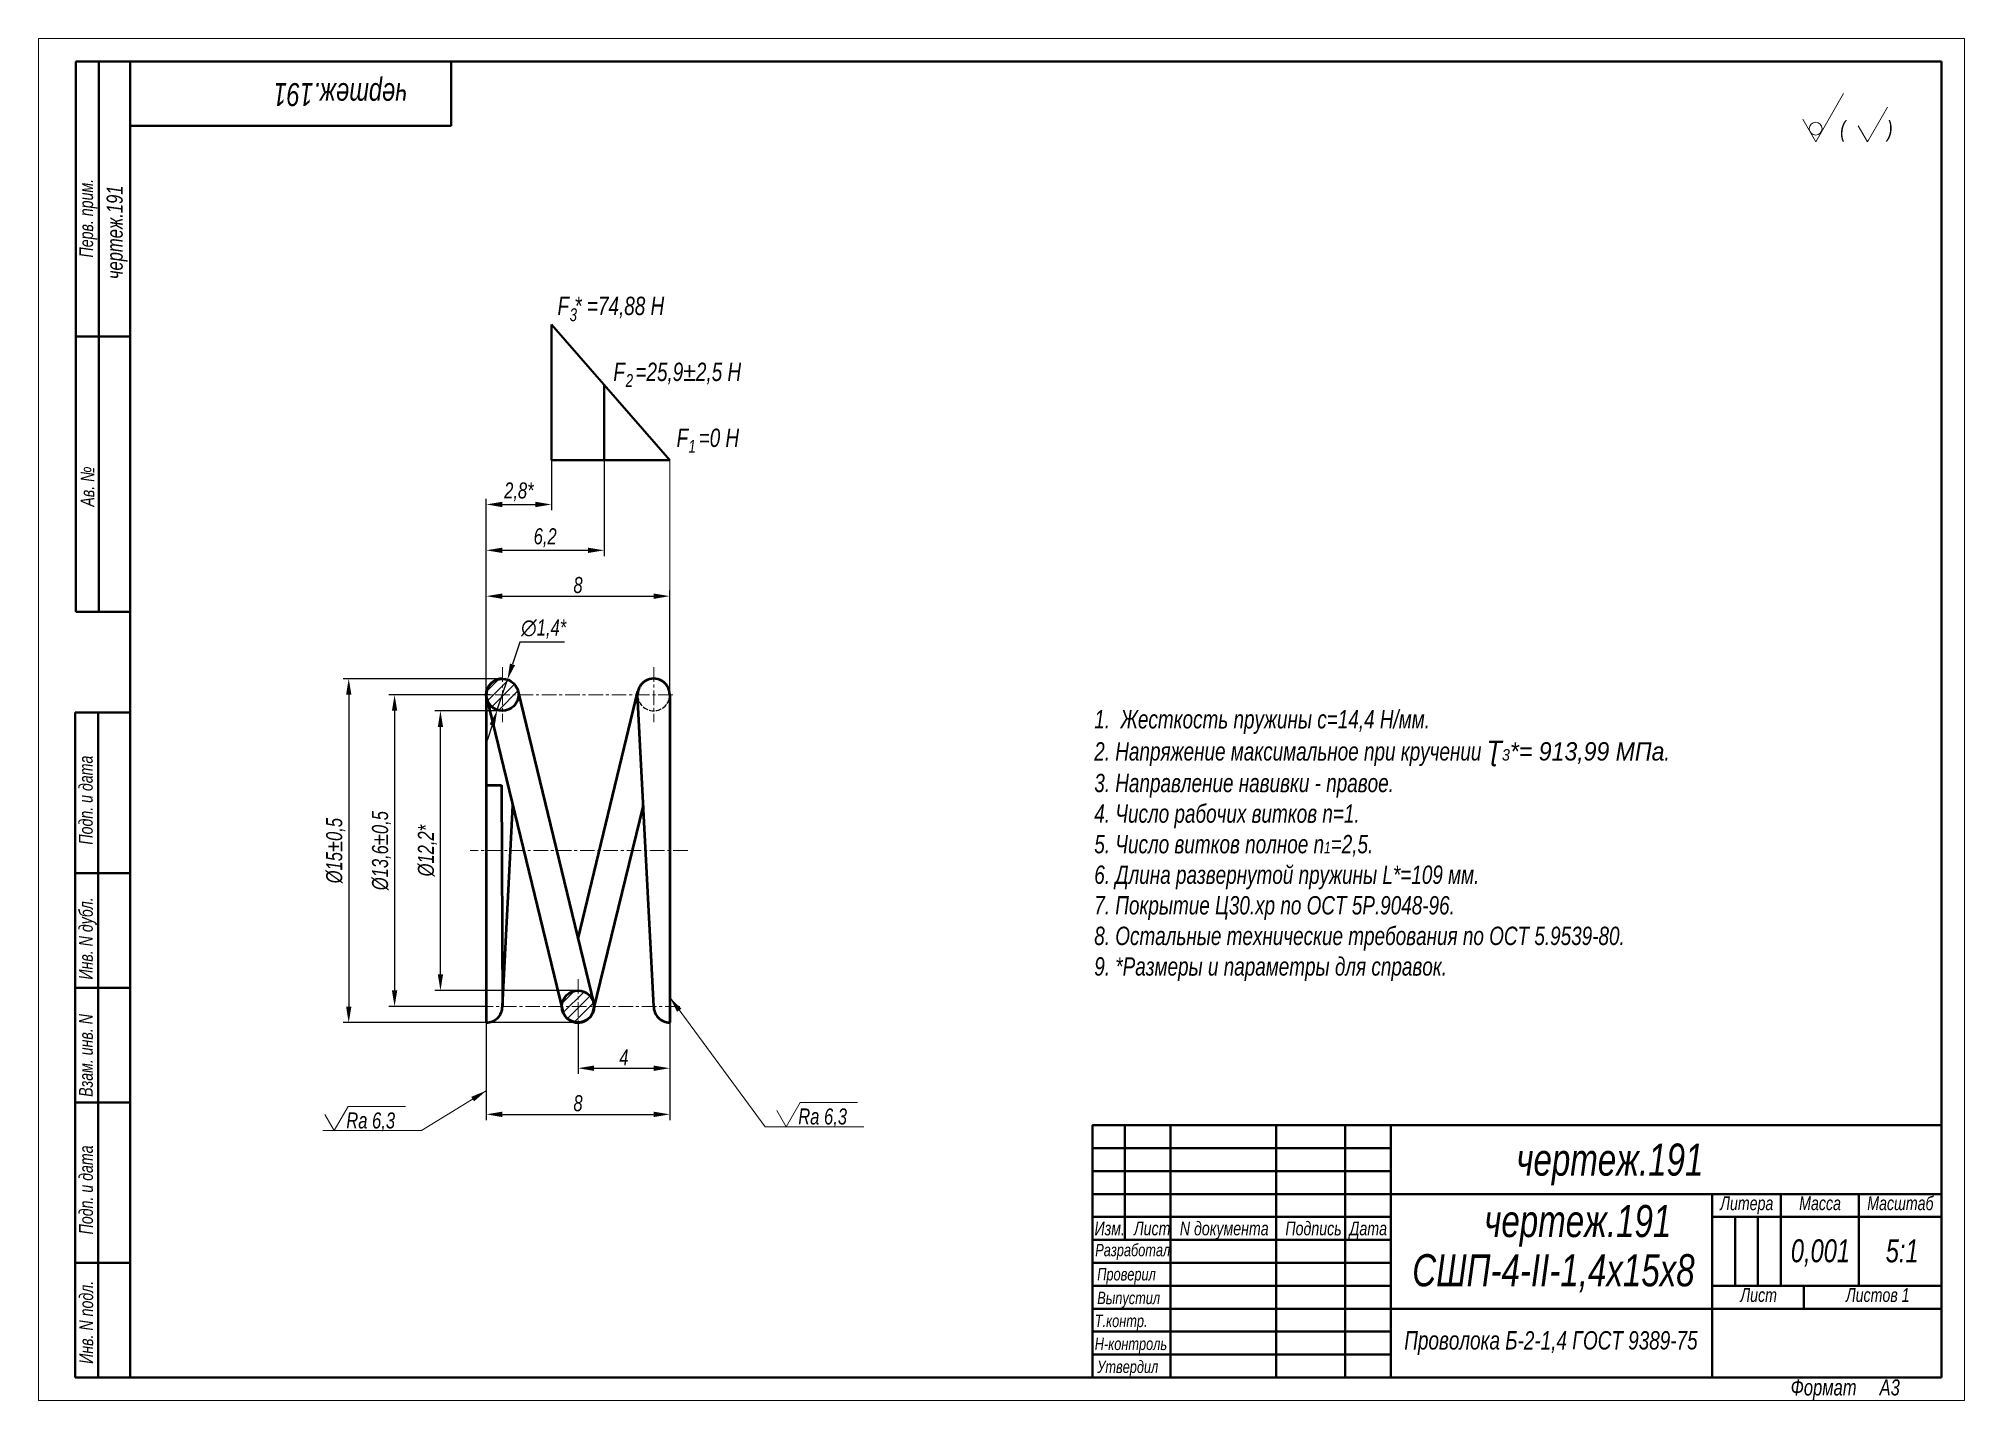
# Model space of a CAD drawing. Header units: millimetres. Extents: x 17962 to 18382, y -2327 to -2030.
import ezdxf

# ---------------------------------------------------------------- set-up
doc = ezdxf.new("R2010")
doc.units = ezdxf.units.MM
for name, pattern in [('LT_03', [20.32, 12.7, -2.54, 2.54, -2.54]), ('LT_09', [10.16, 6.35, -1.27, 1.27, -1.27]), ('LT_10', [15, 12, -3])]:
    doc.linetypes.add(name, pattern=pattern)
for name, color, linetype, lineweight in [('Layer_01', 3, 'Continuous', 13), ('Layer_07', 3, 'Continuous', 13), ('Layer_08', 1, 'Continuous', 15), ('Layer_09', 6, 'Continuous', 15), ('Layer_10', 1, 'LT_03', 15), ('Layer_18', 7, 'Continuous', 18), ('Layer_19', 7, 'Continuous', 50), ('Layer_22', 7, 'Continuous', 50), ('Layer_28', 255, 'Continuous', 40), ('Layer_31', 255, 'Continuous', 40)]:
    doc.layers.add(name, color=color, linetype=linetype, lineweight=lineweight)
doc.styles.add('Style_01', font='ARIALNI.TTF', dxfattribs={"width": 0.9, "height": 3.5})
doc.dimstyles.new('DimStyle_02', dxfattribs={"dimtxt": 3.5, "dimasz": 3.5, "dimexe": 1.25, "dimexo": 0, "dimtad": 1, "dimdec": 1, "dimlfac": 0.5, "dimtxsty": 'Style_01', "dimcen": 2.5, "dimazin": 3, "dimtfac": 1, "dimtdec": 1, "dimtmove": 0, "dimatfit": 3})
doc.dimstyles.new('DimStyle_05', dxfattribs={"dimtxt": 3.5, "dimasz": 3.5, "dimexe": 1.25, "dimexo": 0, "dimtad": 1, "dimdec": 1, "dimlfac": 0.2, "dimtxsty": 'Style_01', "dimcen": 0, "dimazin": 3, "dimtfac": 1, "dimtdec": 1, "dimtmove": 0, "dimatfit": 3})
doc.dimstyles.new('DimStyle_13', dxfattribs={"dimtxt": 3.5, "dimasz": 3.5, "dimexe": 1.25, "dimexo": 0, "dimtad": 1, "dimdec": 1, "dimlfac": 0.2, "dimtxsty": 'Style_01', "dimcen": 0, "dimazin": 3, "dimtfac": 1, "dimtdec": 1, "dimtmove": 0, "dimatfit": 3})

# ---------------------------------------------------------------- blocks, each defined once
blk = doc.blocks.new('A$C57cbd612')
at = {"color": 1, "lineweight": 13, "ltscale": 0.303109}
blk.add_line((0, 0), (3.03, 5.25), dxfattribs=at)
at = {"color": 1, "lineweight": 13, "ltscale": 0.141451}
blk.add_line((0, 0), (-2.02, 3.5), dxfattribs=at)
at = {"layer": 'Layer_10'}
blk.add_line((3.03, 5.25), (15.58, 5.25), dxfattribs=at)
blk = doc.blocks.new('*D290')
at = {"layer": 'Defpoints', "color": 0, "ltscale": 0.5, "transparency": 16777216}
for p in [(18099.7, -2151.53), (18059.7, -2216.89), (18099.7, -2218.02)]:
    blk.add_point(p, dxfattribs=at)
at = {"layer": 'Layer_08', "color": 0, "lineweight": -2, "ltscale": 0.5, "transparency": 16777216}
for p, q in [((18059.7, -2216.89), (18059.7, -2150.28)), ((18099.7, -2218.02), (18099.7, -2150.28)), ((18063.2, -2151.53), (18096.2, -2151.53))]:
    blk.add_line(p, q, dxfattribs=at)
at = {"layer": 'Layer_08', "color": 0, "ltscale": 0.5, "transparency": 16777216}
for points in [[(18063.2, -2150.95), (18063.2, -2152.12), (18059.7, -2151.53)], [(18096.2, -2150.95), (18096.2, -2152.12), (18099.7, -2151.53)]]:
    blk.add_solid(points, dxfattribs=at)
at = {"layer": 'Layer_08', "color": 0, "ltscale": 0.5, "transparency": 16777216, "insert": (18079.7, -2149.12), "char_height": 3.5, "attachment_point": 5, "style": 'Style_01'}
blk.add_mtext('\\A1;8', dxfattribs=at)
blk = doc.blocks.new('*D291')
at = {"layer": 'Defpoints', "color": 0, "ltscale": 0.5, "transparency": 16777216}
for p in [(18073.9, -2114.53), (18073.9, -2131.53), (18059.7, -2169.51)]:
    blk.add_point(p, dxfattribs=at)
at = {"layer": 'Layer_08', "color": 0, "lineweight": -2, "ltscale": 0.5, "transparency": 16777216}
for p, q in [((18073.9, -2114.53), (18073.9, -2132.78)), ((18059.7, -2169.51), (18059.7, -2130.28)), ((18063.2, -2131.53), (18070.4, -2131.53))]:
    blk.add_line(p, q, dxfattribs=at)
at = {"layer": 'Layer_08', "color": 0, "ltscale": 0.5, "transparency": 16777216}
for points in [[(18063.2, -2130.95), (18063.2, -2132.12), (18059.7, -2131.53)], [(18070.4, -2130.95), (18070.4, -2132.12), (18073.9, -2131.53)]]:
    blk.add_solid(points, dxfattribs=at)
at = {"layer": 'Layer_08', "color": 0, "ltscale": 0.5, "transparency": 16777216, "insert": (18066.8, -2128.8), "char_height": 3.5, "attachment_point": 5, "style": 'Style_01'}
blk.add_mtext('\\A1;2,8*', dxfattribs=at)
blk = doc.blocks.new('*D305')
at = {"layer": 'Defpoints', "color": 0, "transparency": 16777216}
for p in [(18085.37, -2121.9), (18085.37, -2141.53), (18059.7, -2149.47)]:
    blk.add_point(p, dxfattribs=at)
at = {"layer": 'Layer_08', "color": 0, "lineweight": -2, "transparency": 16777216}
for p, q in [((18085.37, -2121.9), (18085.37, -2142.78)), ((18059.7, -2149.47), (18059.7, -2140.28)), ((18063.2, -2141.53), (18081.87, -2141.53))]:
    blk.add_line(p, q, dxfattribs=at)
at = {"layer": 'Layer_08', "color": 0, "transparency": 16777216}
for points in [[(18063.2, -2140.95), (18063.2, -2142.12), (18059.7, -2141.53)], [(18081.87, -2140.95), (18081.87, -2142.12), (18085.37, -2141.53)]]:
    blk.add_solid(points, dxfattribs=at)
at = {"layer": 'Layer_08', "color": 0, "transparency": 16777216, "insert": (18072.54, -2138.8), "char_height": 3.5, "attachment_point": 5, "style": 'Style_01'}
blk.add_mtext('6,2', dxfattribs=at)
blk = doc.blocks.new('*D306')
at = {"layer": 'Defpoints', "color": 0, "ltscale": 0.5, "transparency": 16777216}
for p in [(18063.2, -2169.53), (18029.7, -2244.53), (18079.7, -2244.53)]:
    blk.add_point(p, dxfattribs=at)
at = {"layer": 'Layer_08', "color": 0, "lineweight": -2, "ltscale": 0.5, "transparency": 16777216}
for p, q in [((18063.2, -2169.53), (18028.45, -2169.53)), ((18029.7, -2173.03), (18029.7, -2241.03)), ((18079.7, -2244.53), (18028.45, -2244.53))]:
    blk.add_line(p, q, dxfattribs=at)
at = {"layer": 'Layer_08', "color": 0, "ltscale": 0.5, "transparency": 16777216}
for points in [[(18029.12, -2173.03), (18030.28, -2173.03), (18029.7, -2169.53)], [(18029.12, -2241.03), (18030.28, -2241.03), (18029.7, -2244.53)]]:
    blk.add_solid(points, dxfattribs=at)
at = {"layer": 'Layer_08', "color": 0, "ltscale": 0.5, "transparency": 16777216, "insert": (18026.85, -2207.03), "char_height": 3.5, "attachment_point": 5, "rotation": 90, "style": 'Style_01'}
blk.add_mtext('%%C15%%P0,5', dxfattribs=at)
blk = doc.blocks.new('*D307')
at = {"layer": 'Defpoints', "color": 0, "ltscale": 0.5, "transparency": 16777216}
for p in [(18060.5, -2173.03), (18039.7, -2241.02), (18059.7, -2241.02)]:
    blk.add_point(p, dxfattribs=at)
at = {"layer": 'Layer_08', "color": 0, "lineweight": -2, "ltscale": 0.5, "transparency": 16777216}
for p, q in [((18060.5, -2173.03), (18038.45, -2173.03)), ((18039.7, -2176.53), (18039.7, -2237.52)), ((18059.7, -2241.02), (18038.45, -2241.02))]:
    blk.add_line(p, q, dxfattribs=at)
at = {"layer": 'Layer_08', "color": 0, "ltscale": 0.5, "transparency": 16777216}
for points in [[(18039.12, -2176.53), (18040.28, -2176.53), (18039.7, -2173.03)], [(18039.12, -2237.52), (18040.28, -2237.52), (18039.7, -2241.02)]]:
    blk.add_solid(points, dxfattribs=at)
at = {"layer": 'Layer_08', "color": 0, "ltscale": 0.5, "transparency": 16777216, "insert": (18036.85, -2207.03), "char_height": 3.5, "attachment_point": 5, "rotation": 90, "style": 'Style_01'}
blk.add_mtext('%%C13,6%%P0,5', dxfattribs=at)
blk = doc.blocks.new('*D308')
at = {"layer": 'Defpoints', "color": 0, "ltscale": 0.5, "transparency": 16777216}
for p in [(18059.7, -2244.2), (18099.7, -2244.2), (18099.7, -2264.53)]:
    blk.add_point(p, dxfattribs=at)
at = {"layer": 'Layer_08', "color": 0, "lineweight": -2, "ltscale": 0.5, "transparency": 16777216}
for p, q in [((18059.7, -2244.2), (18059.7, -2265.78)), ((18099.7, -2244.2), (18099.7, -2265.78)), ((18063.2, -2264.53), (18096.2, -2264.53))]:
    blk.add_line(p, q, dxfattribs=at)
at = {"layer": 'Layer_08', "color": 0, "ltscale": 0.5, "transparency": 16777216}
for points in [[(18063.2, -2263.95), (18063.2, -2265.12), (18059.7, -2264.53)], [(18096.2, -2263.95), (18096.2, -2265.12), (18099.7, -2264.53)]]:
    blk.add_solid(points, dxfattribs=at)
at = {"layer": 'Layer_08', "color": 0, "ltscale": 0.5, "transparency": 16777216, "insert": (18079.7, -2262.12), "char_height": 3.5, "attachment_point": 5, "style": 'Style_01'}
blk.add_mtext('\\A1;8', dxfattribs=at)
blk = doc.blocks.new('*D309')
at = {"layer": 'Defpoints', "color": 0, "ltscale": 0.5, "transparency": 16777216}
for p in [(18049.7, -2176.53), (18063.2, -2176.53), (18079.71, -2237.53)]:
    blk.add_point(p, dxfattribs=at)
at = {"layer": 'Layer_08', "color": 0, "lineweight": -2, "ltscale": 0.5, "transparency": 16777216}
for p, q in [((18063.2, -2176.53), (18048.45, -2176.53)), ((18049.7, -2234.03), (18049.7, -2180.03)), ((18079.71, -2237.53), (18048.45, -2237.53))]:
    blk.add_line(p, q, dxfattribs=at)
at = {"layer": 'Layer_08', "color": 0, "ltscale": 0.5, "transparency": 16777216}
for points in [[(18049.12, -2180.03), (18050.28, -2180.03), (18049.7, -2176.53)], [(18049.12, -2234.03), (18050.28, -2234.03), (18049.7, -2237.53)]]:
    blk.add_solid(points, dxfattribs=at)
at = {"layer": 'Layer_08', "color": 0, "ltscale": 0.5, "transparency": 16777216, "insert": (18046.85, -2207.03), "char_height": 3.5, "attachment_point": 5, "rotation": 90, "style": 'Style_01'}
blk.add_mtext('%%C12,2*', dxfattribs=at)
blk = doc.blocks.new('*D333')
at = {"layer": 'Defpoints', "color": 0, "ltscale": 0.5, "transparency": 16777216}
for p in [(18064.31, -2169.71), (18062.09, -2176.35)]:
    blk.add_point(p, dxfattribs=at)
at = {"layer": 'Layer_08', "color": 0, "lineweight": -2, "ltscale": 0.5, "transparency": 16777216}
for p, q in [((18067.04, -2161.53), (18065.42, -2166.39)), ((18076.76, -2161.53), (18067.04, -2161.53)), ((18062.09, -2176.35), (18064.31, -2169.71)), ((18060.98, -2179.67), (18059.88, -2182.99))]:
    blk.add_line(p, q, dxfattribs=at)
at = {"layer": 'Layer_08', "color": 0, "ltscale": 0.5, "transparency": 16777216}
for points in [[(18064.86, -2166.21), (18065.97, -2166.58), (18064.31, -2169.71)], [(18060.43, -2179.49), (18061.54, -2179.86), (18062.09, -2176.35)]]:
    blk.add_solid(points, dxfattribs=at)
at = {"layer": 'Layer_08', "color": 0, "ltscale": 0.5, "transparency": 16777216, "insert": (18072.21, -2158.69), "char_height": 3.5, "attachment_point": 5, "style": 'Style_01'}
blk.add_mtext('\\A1;∅1,4*', dxfattribs=at)
blk = doc.blocks.new('*D334')
at = {"layer": 'Defpoints', "color": 0, "ltscale": 0.5, "transparency": 16777216}
for p in [(18079.7, -2244.53), (18099.7, -2243.19), (18099.7, -2254.47)]:
    blk.add_point(p, dxfattribs=at)
at = {"layer": 'Layer_08', "color": 0, "lineweight": -2, "ltscale": 0.5, "transparency": 16777216}
for p, q in [((18079.7, -2244.53), (18079.7, -2255.72)), ((18099.7, -2243.19), (18099.7, -2255.72)), ((18083.2, -2254.47), (18096.2, -2254.47))]:
    blk.add_line(p, q, dxfattribs=at)
at = {"layer": 'Layer_08', "color": 0, "ltscale": 0.5, "transparency": 16777216}
for points in [[(18083.2, -2253.89), (18083.2, -2255.06), (18079.7, -2254.47)], [(18096.2, -2253.89), (18096.2, -2255.06), (18099.7, -2254.47)]]:
    blk.add_solid(points, dxfattribs=at)
at = {"layer": 'Layer_08', "color": 0, "ltscale": 0.5, "transparency": 16777216, "insert": (18089.7, -2252.1), "char_height": 3.5, "attachment_point": 5, "style": 'Style_01'}
blk.add_mtext('\\A1;4', dxfattribs=at)

msp = doc.modelspace()

# ---------------------------------------------------------------- hatches: boundary and pattern name
at = {"layer": 'Layer_18'}
h = msp.add_hatch(dxfattribs=at)
h.set_pattern_fill('ANSI31', color=256, scale=12.7, style=0)
h.set_pattern_definition([(45, (17981.766, -2416.4396), (-1.122532, 1.122532), [])])
edge = h.paths.add_edge_path()
edge.add_arc((18063.2, -2173.03), 3.5, 0, 360)
h = msp.add_hatch(dxfattribs=at)
h.set_pattern_fill('ANSI31', color=256, scale=12.7, style=0)
h.set_pattern_definition([(45, (17998.266, -2484.4241), (-1.122532, 1.122532), [])])
edge = h.paths.add_edge_path()
edge.add_arc((18079.7, -2241.02), 3.5, 0, 360)

# ---------------------------------------------------------------- linework, layer by layer
at = {"linetype": 'Continuous', "lineweight": 15}
for p, q in [((17962.05, -2029.93), (17962.05, -2326.93)), ((18382.05, -2029.93), (17962.05, -2029.93)), ((18382.05, -2029.93), (18382.05, -2326.93)), ((17962.05, -2326.93), (18382.05, -2326.93))]:
    msp.add_line(p, q, dxfattribs=at)
at = {"layer": 'Layer_08'}
for p, q in [((18099.7, -2121.9), (18099.7, -2150.28)), ((18059.7, -2148.28), (18059.7, -2136.23)), ((18120.52, -2267.22), (18099.7, -2239.01)), ((18045.55, -2268.08), (18059.7, -2259.38)), ((18120.52, -2267.22), (18142.01, -2267.22)), ((18024.06, -2268.08), (18045.55, -2268.08))]:
    msp.add_line(p, q, dxfattribs=at)
for points in [[(18102.25, -2241.48), (18101.31, -2242.17), (18099.7, -2239.01)], [(18057.03, -2261.7), (18056.41, -2260.71), (18059.7, -2259.38)]]:
    msp.add_solid(points, dxfattribs=at)
at = {"layer": 'Layer_09', "ltscale": 0.303109}
msp.add_line((18349.62, -2052.43), (18355.68, -2041.93), dxfattribs=at)
at = {"layer": 'Layer_09', "ltscale": 0.216506}
msp.add_line((18360.91, -2052.43), (18365.24, -2044.93), dxfattribs=at)
at = {"layer": 'Layer_09', "ltscale": 0.141451}
msp.add_line((18349.62, -2052.43), (18346.79, -2047.53), dxfattribs=at)
at = {"layer": 'Layer_09', "ltscale": 0.101036}
msp.add_line((18360.91, -2052.43), (18358.89, -2048.93), dxfattribs=at)
at = {"layer": 'Layer_09', "linetype": 'LT_09', "ltscale": 0.5}
for p, q in [((18063.2, -2167.03), (18063.2, -2179.03)), ((18096.2, -2167.01), (18096.2, -2179.01)), ((18100.39, -2173.03), (18060.5, -2173.03)), ((18103.65, -2207.02), (18056.15, -2207.02)), ((18079.7, -2235.02), (18079.7, -2247.02)), ((18101.87, -2241.02), (18057.94, -2241.02))]:
    msp.add_line(p, q, dxfattribs=at)
at = {"layer": 'Layer_09'}
msp.add_circle((18349.6, -2049.58), 1.41, dxfattribs=at)
at = {"layer": 'Layer_19'}
for centre in [(18063.2, -2173.03), (18079.7, -2241.02)]:
    msp.add_circle(centre, 3.5, dxfattribs=at)
at = {"layer": 'Layer_19', "color": 7, "linetype": 'LT_10', "lineweight": 18, "ltscale": 0.1}
msp.add_circle((18079.7, -2241.02), 3.5, dxfattribs=at)
msp.add_arc((18096.2, -2173.03), 3.5, 179.8035, 0, dxfattribs=at)
at = {"layer": 'Layer_19', "linetype": 'LT_10', "lineweight": -3, "ltscale": 0.1}
msp.add_arc((18096.2, -2173.02), 3.5, 180, 0, dxfattribs=at)
at = {"layer": 'Layer_22'}
for p, q in [((18059.7, -2173.03), (18059.7, -2229.08)), ((18059.79, -2173.83), (18076.29, -2241.81)), ((18066.65, -2172.42), (18083.15, -2240.4)), ((18079.7, -2226.19), (18092.78, -2172.23)), ((18096.2, -2241.01), (18092.7, -2173.02)), ((18099.7, -2173.02), (18099.7, -2229.06)), ((18059.7, -2192.78), (18063.03, -2192.77)), ((18063.03, -2192.77), (18063.2, -2241)), ((18063.2, -2241.02), (18065.46, -2197.17)), ((18083.11, -2241.84), (18093.95, -2197.18)), ((18059.7, -2229.08), (18059.7, -2244.52)), ((18099.7, -2229.06), (18099.7, -2244.51))]:
    msp.add_line(p, q, dxfattribs=at)
for centre, start, end in [((18063.2, -2173.03), 90, 237.5335), ((18096.2, -2173.01), 359.797, 180.203), ((18059.7, -2241.02), 270, 0.2933), ((18079.7, -2241.03), 191.3543, 16.3184), ((18099.7, -2241.01), 179.7067, 270)]:
    msp.add_arc(centre, 3.5, start, end, dxfattribs=at)
at = {"layer": 'Layer_28', "linetype": 'Continuous'}
for p, q in [((18377.05, -2034.93), (17970.17, -2034.93)), ((17970.17, -2154.93), (17970.17, -2034.93)), ((17975.17, -2154.93), (17975.17, -2034.93)), ((17982.05, -2034.93), (17982.05, -2321.93)), ((18052.05, -2034.93), (18052.05, -2048.93)), ((18377.05, -2321.93), (18377.05, -2034.93)), ((17982.05, -2048.93), (18052.05, -2048.93)), ((17970.17, -2094.93), (17982.05, -2094.93)), ((17970.17, -2154.93), (17982.05, -2154.93)), ((17970.05, -2321.93), (17970.05, -2176.93)), ((17970.05, -2176.93), (17982.05, -2176.93)), ((17975.05, -2321.93), (17975.05, -2176.93)), ((17970.05, -2211.93), (17982.05, -2211.93)), ((17970.05, -2236.93), (17982.05, -2236.93)), ((17970.05, -2261.93), (17982.05, -2261.93)), ((18191.93, -2271.89), (18256.97, -2271.89)), ((18191.93, -2276.9), (18256.97, -2276.9)), ((18191.93, -2281.9), (18256.97, -2281.9)), ((18332.02, -2286.9), (18332.02, -2301.91)), ((18337.02, -2286.9), (18337.02, -2301.91)), ((17970.05, -2296.93), (17982.05, -2296.93)), ((18191.93, -2296.91), (18256.97, -2296.91)), ((18191.93, -2301.91), (18256.97, -2301.91)), ((18191.93, -2306.92), (18256.97, -2306.92)), ((18191.93, -2311.92), (18256.97, -2311.92)), ((18191.93, -2316.92), (18256.97, -2316.92)), ((17970.05, -2321.93), (17982.05, -2321.93)), ((17982.05, -2321.93), (18377.05, -2321.93)), ((18377.05, -2321.93), (18192.05, -2321.93))]:
    msp.add_line(p, q, dxfattribs=at)
for points in [[(18377.05, -2266.89), (18191.93, -2266.89), (18191.93, -2321.93)], [(18198.93, -2266.89), (18198.93, -2291.91)], [(18208.94, -2266.89), (18208.94, -2321.93)], [(18231.95, -2266.89), (18231.95, -2321.93)], [(18246.96, -2266.89), (18246.96, -2321.93)], [(18256.97, -2266.89), (18256.97, -2321.93)], [(18377.05, -2281.9), (18256.97, -2281.9)], [(18377.05, -2281.9), (18256.97, -2281.9)], [(18327.02, -2281.9), (18327.02, -2321.93)], [(18342.03, -2281.9), (18342.03, -2301.91)], [(18359.04, -2281.9), (18359.04, -2301.91)], [(18359.04, -2281.9), (18359.04, -2301.91)], [(18191.93, -2286.9), (18256.97, -2286.9)], [(18327.02, -2286.9), (18377.05, -2286.9)], [(18191.93, -2291.91), (18256.97, -2291.91)], [(18327.02, -2301.91), (18377.05, -2301.91)], [(18347.03, -2301.91), (18347.03, -2306.92)], [(18256.97, -2306.92), (18377.05, -2306.92)]]:
    msp.add_lwpolyline(points, dxfattribs=at)
at = {"layer": 'Layer_31'}
for p, q in [((18073.9, -2121.9), (18073.9, -2092.29)), ((18073.9, -2092.29), (18099.7, -2121.9)), ((18085.37, -2121.9), (18085.37, -2105.46)), ((18099.7, -2121.9), (18073.9, -2121.9))]:
    msp.add_line(p, q, dxfattribs=at)

# ---------------------------------------------------------------- block references
at = {"layer": 'Layer_08'}
for p in [(18026.53, -2268.08), (18125.09, -2267.22)]:
    msp.add_blockref('A$C57cbd612', p, dxfattribs=at)

# ---------------------------------------------------------------- texts
at = {"layer": 'Layer_01', "insert": (18192.28, -2235.48), "char_height": 4, "attachment_point": 7, "style": 'Style_01'}
msp.add_mtext_dynamic_manual_height_columns('1.  Жесткость пружины c=14,4 Н/мм.\\P2. Напряжение максимальное при кручении {\\fArial|b0|i1|c0|p34;\\H1.08333x;Ʈ\\fArial|b0|i1|c204|p34;\\H0.57692x;3\\fArial|b0|i1|c0|p34;\\H1.6x;*=\\fArial|b0|i1|c204|p34; 91\\fArial|b0|i1|c0|p34;3\\fArial|b0|i1|c204|p34;,\\fArial|b0|i1|c0|p34;9\\fArial|b0|i1|c204|p34;9\\fArial|b0|i1|c0|p34; \\fArial|b0|i1|c204|p34;МПа\\fArial Narrow|b0|i1|c204|p34;\\H1.00001x;.}\\P3. Направление навивки - правое.\\P4. Число рабочих витков n=1.\\P5. Число витков полное n{\\H0.625x;1}=2,5.\\P6. Длина развернутой пружины L*=109 мм.\\P\\pxt7;7. Покрытие Ц30.хр по ОСТ 5Р.9048-96.\\P\\ptz;8. Остальные технические требования по ОСТ 5.9539-80.\\P9. *Размеры и параметры для справок.', width=195.1382, gutter_width=17.5, heights=[-59.28], dxfattribs=at)
at = {"layer": 'Layer_07', "linetype": 'Continuous', "style": 'Style_01', "width": 0.9}
for height, rotation, p in [(5, 180, (18042.5, -2039.65)), (3.5, 90, (17980.4, -2082.38))]:
    msp.add_text('чертеж.191', height=height, rotation=rotation, dxfattribs=at).set_placement(p)
at = {"layer": 'Layer_07', "style": 'Style_01', "width": 0.9}
for s, height, p in [('F * =74,88 Н', 4, (18075.23, -2090.23)), ('3', 2.8, (18077.87, -2091.56)), (' F  =25,9%%P2,5 H', 4, (18086.26, -2104.61)), ('2', 2.8, (18090.1, -2105.89)), (' F  =0 H', 4, (18100.05, -2118.99)), ('1', 2.8, (18103.78, -2120.27)), ('Проволока Б-2-1,4 ГОСТ 9389-75', 4, (18259.89, -2315.81))]:
    msp.add_text(s, height=height, dxfattribs=at).set_placement(p)
at = {"layer": 'Layer_07', "linetype": 'Continuous', "style": 'Style_01', "width": 0.9}
for s, height, p in [('Rа 6,3', 3.5, (18127.73, -2266.74)), ('Rа 6,3', 3.5, (18029.17, -2267.61)), ('чертеж.191', 7, (18284.33, -2277.9)), ('чертеж.191', 7, (18277.33, -2291.29)), ('0,001', 5, (18344.19, -2296.78)), ('5:1', 5, (18364.88, -2296.8)), ('СШП-4-II-1,4x15x8', 6.9998, (18261.63, -2302.02))]:
    msp.add_text(s, height=height, dxfattribs=at).set_placement(p)
at = {"layer": 'Layer_09', "style": 'Style_01', "width": 0.9}
msp.add_text('              (         )', height=3.5, dxfattribs=at).set_placement((18340.9, -2051.37))
at = {"layer": 'Layer_28', "linetype": 'Continuous', "style": 'Style_01', "width": 0.9}
for s, p in [('Перв. прим.', (17973.94, -2077.68)), ('Ав. №', (17974.21, -2132.01)), ('Подп. и дата', (17973.86, -2205.71)), ('Инв. N дубл.', (17973.87, -2235.14)), ('Взам. инв. N', (17973.88, -2260.71)), ('Подп. и дата', (17973.91, -2290.71)), ('Инв. N подл.', (17973.95, -2318.93))]:
    msp.add_text(s, height=3, rotation=90, dxfattribs=at).set_placement(p)
for s, height, p in [('Литера', 3, (18328.79, -2285.42)), ('Масса', 3, (18346, -2285.42)), ('Масштаб', 3, (18360.85, -2285.42)), ('Изм.', 3, (18192.34, -2290.91)), ('Лист', 3, (18200.93, -2290.91)), ('N документа', 2.9999, (18210.94, -2290.91)), ('Подпись', 3, (18233.96, -2290.91)), ('Дата', 3, (18247.93, -2290.91)), ('Разработал', 2.7, (18192.5, -2295.47)), ('Проверил', 2.7, (18192.93, -2300.75)), ('Выпустил', 2.7, (18192.93, -2305.92)), ('Лист ', 3, (18333.19, -2305.43)), ('Листов 1', 3, (18356.2, -2305.43)), ('Т.контр.', 2.7, (18192.39, -2310.92)), ('Н-контроль', 2.7, (18192.39, -2315.92)), ('Утвердил', 2.7, (18192.93, -2320.93))]:
    msp.add_text(s, height=height, dxfattribs=at).set_placement(p)
at = {"layer": 'Layer_28', "linetype": 'Continuous', "insert": (18344.15, -2322.33), "char_height": 3.5, "width": 32.9515, "attachment_point": 1, "style": 'Style_01'}
msp.add_mtext('Формат     А3', dxfattribs=at)

# ---------------------------------------------------------------- dimensions: what is measured, and where the dimension line sits
at = {"layer": 'Layer_08', "ltscale": 0.5}
dim = msp.add_linear_dim(base=(18073.9, -2131.53), p1=(18059.7, -2169.51), p2=(18073.9, -2114.53), text='2,8*', dimstyle='DimStyle_13', dxfattribs=at)
dim.commit()
dim.dimension.update_dxf_attribs({"geometry": '*D291', "text_midpoint": (18066.8, -2128.8)})
at = {"layer": 'Layer_08'}
dim = msp.add_linear_dim(base=(18085.37, -2141.53), p1=(18059.7, -2149.47), p2=(18085.37, -2121.9), text='6,2', dimstyle='DimStyle_02', dxfattribs=at)
dim.commit()
dim.dimension.update_dxf_attribs({"geometry": '*D305', "text_midpoint": (18072.54, -2141.53), "dimtype": 160})
at = {"layer": 'Layer_08', "ltscale": 0.5}
dim = msp.add_linear_dim(base=(18099.7, -2151.53), p1=(18059.7, -2216.89), p2=(18099.7, -2218.02), dimstyle='DimStyle_13', dxfattribs=at)
dim.commit()
dim.dimension.update_dxf_attribs({"geometry": '*D290', "text_midpoint": (18079.7, -2151.53), "dimtype": 160})
dim = msp.add_diameter_dim_2p(p1=(18062.09, -2176.35), p2=(18064.31, -2169.71), text='<>*', dimstyle='DimStyle_13', dxfattribs=at)
dim.commit()
dim.dimension.update_dxf_attribs({"geometry": '*D333', "text_midpoint": (18072.21, -2161.53), "dimtype": 163})
for base, p1, p2, text, picture, middle in [((18029.7, -2244.53), (18063.2, -2169.53), (18079.7, -2244.53), '%%C<>%%P0,5', '*D306', (18029.7, -2207.03)), ((18049.7, -2176.53), (18079.71, -2237.53), (18063.2, -2176.53), '%%C<>*', '*D309', (18049.7, -2207.03))]:
    dim = msp.add_linear_dim(base=base, p1=p1, p2=p2, angle=90, text=text, dimstyle='DimStyle_05', dxfattribs=at)
    dim.commit()
    dim.dimension.update_dxf_attribs({"geometry": picture, "text_midpoint": middle, "dimtype": 160})
dim = msp.add_linear_dim(base=(18039.7, -2241.02), p1=(18060.5, -2173.03), p2=(18059.7, -2241.02), angle=90, text='%%C<>%%P0,5', dimstyle='DimStyle_05', dxfattribs=at)
dim.commit()
dim.dimension.update_dxf_attribs({"geometry": '*D307', "text_midpoint": (18036.85, -2207.03)})
for base, p1, p2, picture, middle in [((18099.7, -2264.53), (18059.7, -2244.2), (18099.7, -2244.2), '*D308', (18079.7, -2262.12)), ((18099.7, -2254.47), (18079.7, -2244.53), (18099.7, -2243.19), '*D334', (18089.7, -2252.1))]:
    dim = msp.add_linear_dim(base=base, p1=p1, p2=p2, dimstyle='DimStyle_13', dxfattribs=at)
    dim.commit()
    dim.dimension.update_dxf_attribs({"geometry": picture, "text_midpoint": middle})

doc.saveas('drawing.dxf')
